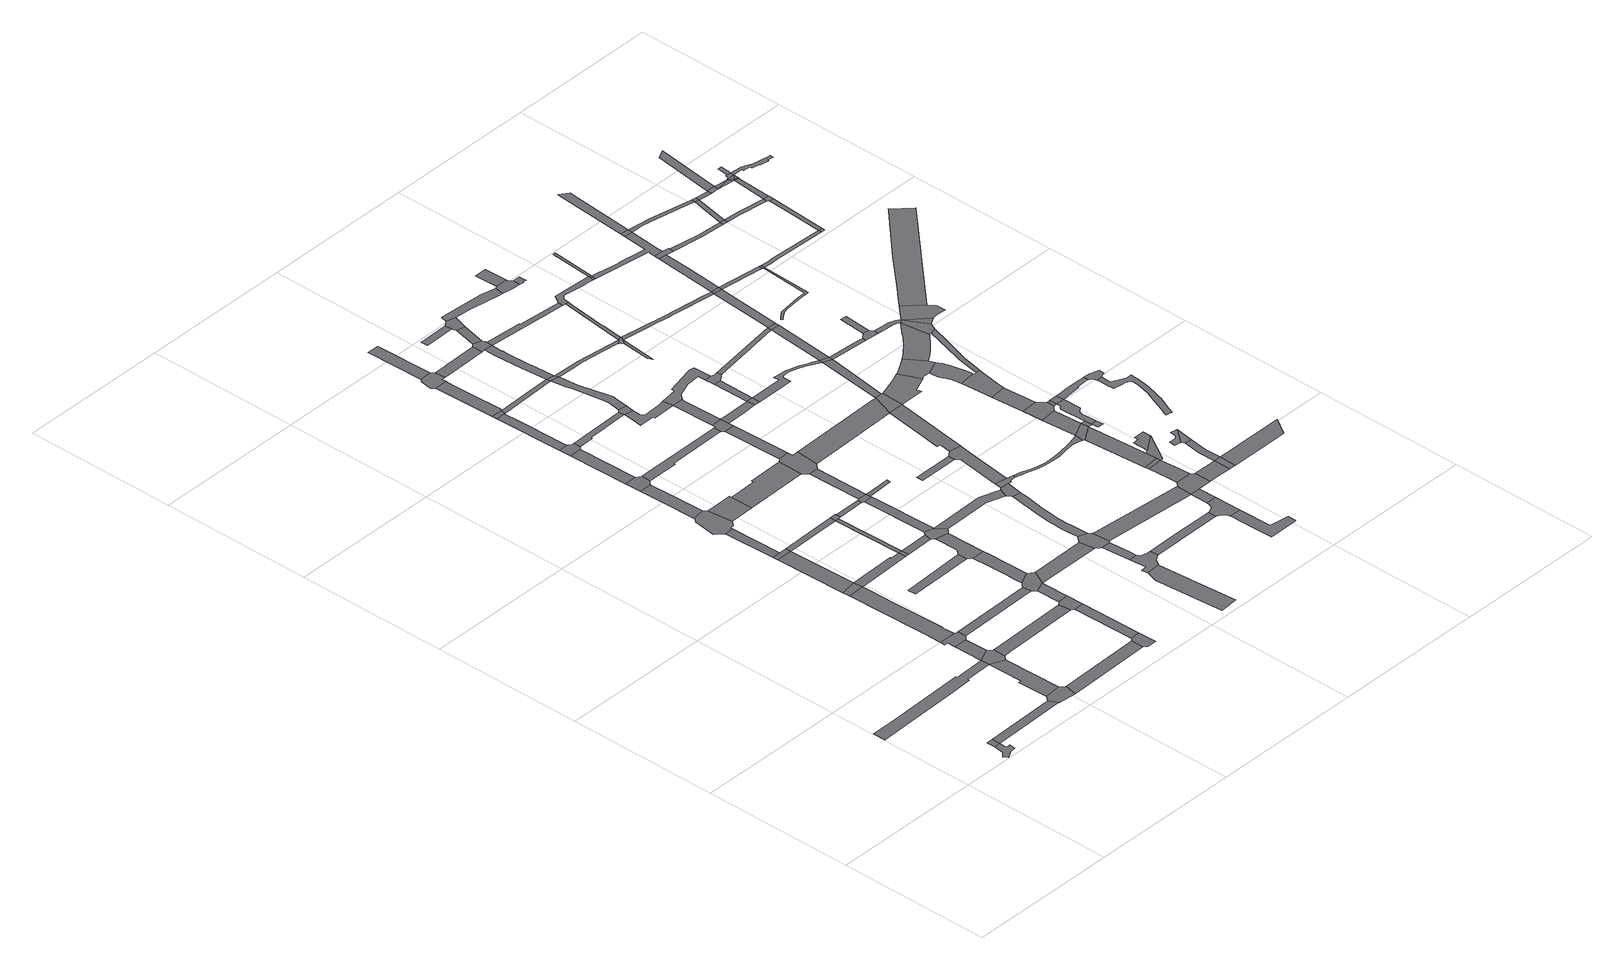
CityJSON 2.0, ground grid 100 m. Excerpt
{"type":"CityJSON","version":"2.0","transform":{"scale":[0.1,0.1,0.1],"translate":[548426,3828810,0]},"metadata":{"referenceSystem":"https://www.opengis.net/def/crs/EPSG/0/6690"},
"CityObjects":{
"road1":{"type":"Road","geometry":[{"type":"MultiSurface","lod":"1","boundaries":[[[0,1,2,3,4,5,6,7,8,9,10]]]}]},
"road2":{"type":"Road","geometry":[{"type":"MultiSurface","lod":"1","boundaries":[[[11,12,7,6]]]}]},
"road3":{"type":"Road","attributes":{"RoadStructureAttribute.sectionType":"1"},"geometry":[{"type":"MultiSurface","lod":"1","boundaries":[[[13,14,15,16,17,18,19,20,21,22,23,24,25,26,27]]]}]},
"road4":{"type":"Road","attributes":{"RoadStructureAttribute.sectionType":"1"},"geometry":[{"type":"MultiSurface","lod":"1","boundaries":[[[28,11,6,29]]]}]},
"road5":{"type":"Road","geometry":[{"type":"MultiSurface","lod":"1","boundaries":[[[30,31,28,29,32,33,34]]]}]},
"road6":{"type":"Road","attributes":{"RoadStructureAttribute.sectionType":"1"},"geometry":[{"type":"MultiSurface","lod":"1","boundaries":[[[26,35,36,31,30,37]]]}]},
"road7":{"type":"Road","geometry":[{"type":"MultiSurface","lod":"1","boundaries":[[[38,27,26,37,39,40]]]}]},
"road8":{"type":"Road","attributes":{"RoadStructureAttribute.sectionType":"1"},"geometry":[{"type":"MultiSurface","lod":"1","boundaries":[[[41,27,38,42]]]}]},
"road9":{"type":"Road","geometry":[{"type":"MultiSurface","lod":"1","boundaries":[[[43,44,45,46,47,41,42,48,49,50,51]]]}]},
"road10":{"type":"Road","attributes":{"RoadStructureAttribute.sectionType":"1"},"geometry":[{"type":"MultiSurface","lod":"1","boundaries":[[[52,53,54,55,56,57,58,59,60,61,62,45,44]]]}]},
"road11":{"type":"Road","attributes":{"RoadStructureAttribute.sectionType":"1"},"geometry":[{"type":"MultiSurface","lod":"1","boundaries":[[[63,34,33,64]]]}]},
"road12":{"type":"Road","geometry":[{"type":"MultiSurface","lod":"1","boundaries":[[[65,66,59,58]]]}]},
"road13":{"type":"Road","attributes":{"RoadStructureAttribute.sectionType":"1"},"geometry":[{"type":"MultiSurface","lod":"1","boundaries":[[[67,68,66,65]]]}]},
"road14":{"type":"Road","attributes":{"RoadStructureAttribute.sectionType":"1"},"geometry":[{"type":"MultiSurface","lod":"1","boundaries":[[[69,40,39,70,71,72]]]}]},
"road15":{"type":"Road","geometry":[{"type":"MultiSurface","lod":"1","boundaries":[[[73,74,75,68,67]]]}]},
"road16":{"type":"Road","attributes":{"RoadStructureAttribute.sectionType":"1"},"geometry":[{"type":"MultiSurface","lod":"1","boundaries":[[[76,51,50,77]]]}]},
"road17":{"type":"Road","attributes":{"RoadStructureAttribute.sectionType":"1"},"geometry":[{"type":"MultiSurface","lod":"1","boundaries":[[[78,79,75,74]]]}]},
"road18":{"type":"Road","attributes":{"RoadStructureAttribute.sectionType":"1"},"geometry":[{"type":"MultiSurface","lod":"1","boundaries":[[[80,81,65,58,82,83]]]}]},
"road19":{"type":"Road","geometry":[{"type":"MultiSurface","lod":"1","boundaries":[[[84,85,86,87,88,79,78,89,90,91,92]]]}]},
"road20":{"type":"Road","geometry":[{"type":"MultiSurface","lod":"1","boundaries":[[[93,94,63,64,95,96]]]}]},
"road21":{"type":"Road","attributes":{"RoadStructureAttribute.sectionType":"1"},"geometry":[{"type":"MultiSurface","lod":"1","boundaries":[[[97,98,99,100,101,85,84]]]}]},
"road22":{"type":"Road","attributes":{"RoadStructureAttribute.sectionType":"1"},"geometry":[{"type":"MultiSurface","lod":"1","boundaries":[[[102,103,104,105]]]}]},
"road23":{"type":"Road","attributes":{"RoadStructureAttribute.sectionType":"1"},"geometry":[{"type":"MultiSurface","lod":"1","boundaries":[[[106,107,94,93]]]}]},
"road24":{"type":"Road","attributes":{"RoadStructureAttribute.sectionType":"1"},"geometry":[{"type":"MultiSurface","lod":"1","boundaries":[[[108,73,67,109,110]]]}]},
"road25":{"type":"Road","attributes":{"function":"3","RoadStructureAttribute.sectionType":"1"},"geometry":[{"type":"MultiSurface","lod":"1","boundaries":[[[111,112,92,91,113,114]]]}]},
"road26":{"type":"Road","geometry":[{"type":"MultiSurface","lod":"1","boundaries":[[[115,116,69,72,107,106]]]}]},
"road27":{"type":"Road","geometry":[{"type":"MultiSurface","lod":"1","boundaries":[[[117,118,119,100,99,120,121,122]]]}]},
"road28":{"type":"Road","geometry":[{"type":"MultiSurface","lod":"1","boundaries":[[[83,82,123,124]]]}]},
"road29":{"type":"Road","attributes":{"RoadStructureAttribute.sectionType":"1"},"geometry":[{"type":"MultiSurface","lod":"1","boundaries":[[[125,126,127,128,116,115]]]}]},
"road30":{"type":"Road","attributes":{"RoadStructureAttribute.sectionType":"1"},"geometry":[{"type":"MultiSurface","lod":"1","boundaries":[[[129,130,131,132,119,118]]]}]},
"road31":{"type":"Road","geometry":[{"type":"MultiSurface","lod":"1","boundaries":[[[133,134,135,136,76,77,137,138,128,127,139]]]}]},
"road32":{"type":"Road","attributes":{"RoadStructureAttribute.sectionType":"1"},"geometry":[{"type":"MultiSurface","lod":"1","boundaries":[[[140,110,83,124]]]}]},
"road33":{"type":"Road","geometry":[{"type":"MultiSurface","lod":"1","boundaries":[[[141,142,143,144,145,132,131,130,146,147]]]}]},
"road34":{"type":"Road","attributes":{"RoadStructureAttribute.sectionType":"1"},"geometry":[{"type":"MultiSurface","lod":"1","boundaries":[[[148,149,150,124,123,151]]]}]},
"road35":{"type":"Road","attributes":{"RoadStructureAttribute.sectionType":"1"},"geometry":[{"type":"MultiSurface","lod":"1","boundaries":[[[152,153,154,155,156,157,158,134,133]]]}]},
"road36":{"type":"Road","geometry":[{"type":"MultiSurface","lod":"1","boundaries":[[[159,108,110,140,160,161,162]]]}]},
"road37":{"type":"Road","attributes":{"RoadStructureAttribute.sectionType":"1"},"geometry":[{"type":"MultiSurface","lod":"1","boundaries":[[[163,164,165,166,167,168,145,144,143]]]}]},
"road38":{"type":"Road","geometry":[{"type":"MultiSurface","lod":"1","boundaries":[[[169,170,102,105,155,154,171]]]}]},
"road39":{"type":"Road","geometry":[{"type":"MultiSurface","lod":"1","boundaries":[[[172,168,167,173,174]]]}]},
"road40":{"type":"Road","attributes":{"RoadStructureAttribute.sectionType":"1"},"geometry":[{"type":"MultiSurface","lod":"1","boundaries":[[[175,162,161,176,177]]]}]},
"road41":{"type":"Road","attributes":{"function":"3","RoadStructureAttribute.sectionType":"1"},"geometry":[{"type":"MultiSurface","lod":"1","boundaries":[[[178,179,180,181,114,113,182]]]}]},
"road42":{"type":"Road","geometry":[{"type":"MultiSurface","lod":"1","boundaries":[[[183,184,185,148,151,169,171,186,187,188]]]}]},
"road43":{"type":"Road","attributes":{"RoadStructureAttribute.sectionType":"1"},"geometry":[{"type":"MultiSurface","lod":"1","boundaries":[[[189,190,172,174,191,192,193,194,195]]]}]},
"road44":{"type":"Road","attributes":{"RoadStructureAttribute.sectionType":"1"},"geometry":[{"type":"MultiSurface","lod":"1","boundaries":[[[196,139,127,197,198,199]]]}]},
"road45":{"type":"Road","attributes":{"RoadStructureAttribute.sectionType":"1"},"geometry":[{"type":"MultiSurface","lod":"1","boundaries":[[[200,201,202,203,122,121,204,205,206,207,208]]]}]},
"road46":{"type":"Road","attributes":{"RoadStructureAttribute.sectionType":"1"},"geometry":[{"type":"MultiSurface","lod":"1","boundaries":[[[209,210,183,188]]]}]},
"road47":{"type":"Road","attributes":{"RoadStructureAttribute.sectionType":"1"},"geometry":[{"type":"MultiSurface","lod":"1","boundaries":[[[211,212,147,146,213,214,215,216,217]]]}]},
"road48":{"type":"Road","geometry":[{"type":"MultiSurface","lod":"1","boundaries":[[[218,219,220,221,222,189,195,223,224,225,226,227]]]}]},
"road49":{"type":"Road","geometry":[{"type":"MultiSurface","lod":"1","boundaries":[[[228,229,177,176,210,209,230,231]]]}]},
"road50":{"type":"Road","attributes":{"function":"3","RoadStructureAttribute.sectionType":"1"},"geometry":[{"type":"MultiSurface","lod":"1","boundaries":[[[232,233,234,235,236,237]]]}]},
"road51":{"type":"Road","attributes":{"RoadStructureAttribute.sectionType":"1"},"geometry":[{"type":"MultiSurface","lod":"1","boundaries":[[[238,219,218,239]]]}]},
"road52":{"type":"Road","attributes":{"RoadStructureAttribute.sectionType":"1"},"geometry":[{"type":"MultiSurface","lod":"1","boundaries":[[[240,241,242,228,231,243]]]}]},
"road53":{"type":"Road","attributes":{"RoadStructureAttribute.sectionType":"1"},"geometry":[{"type":"MultiSurface","lod":"1","boundaries":[[[244,174,173,245,246]]]}]},
"road54":{"type":"Road","geometry":[{"type":"MultiSurface","lod":"1","boundaries":[[[247,248,249,231,230]]]}]},
"road55":{"type":"Road","geometry":[{"type":"MultiSurface","lod":"1","boundaries":[[[250,251,252,253,254,255,256,257,258,259,234,233,260,261,262,263,264,265,266]]]}]},
"road56":{"type":"Road","attributes":{"RoadStructureAttribute.sectionType":"1"},"geometry":[{"type":"MultiSurface","lod":"1","boundaries":[[[267,268,269,188,187,270,271,272]]]}]},
"road57":{"type":"Road","geometry":[{"type":"MultiSurface","lod":"1","boundaries":[[[273,274,275,178,182,276,240,243,277,278]]]}]},
"road58":{"type":"Road","attributes":{"function":"3","RoadStructureAttribute.sectionType":"1"},"geometry":[{"type":"MultiSurface","lod":"1","boundaries":[[[279,257,256,280,281,282]]]}]},
"road59":{"type":"Road","geometry":[{"type":"MultiSurface","lod":"1","boundaries":[[[283,284,211,217,285,286,287]]]}]},
"road60":{"type":"Road","geometry":[{"type":"MultiSurface","lod":"1","boundaries":[[[288,289,290,196,199,291,292,279,282,293,294,295]]]}]},
"road61":{"type":"Road","attributes":{"RoadStructureAttribute.sectionType":"1"},"geometry":[{"type":"MultiSurface","lod":"1","boundaries":[[[296,297,298,299,227,226,300]]]}]},
"road62":{"type":"Road","attributes":{"RoadStructureAttribute.sectionType":"1"},"geometry":[{"type":"MultiSurface","lod":"1","boundaries":[[[301,302,275,274]]]}]},
"road63":{"type":"Road","attributes":{"RoadStructureAttribute.sectionType":"1"},"geometry":[{"type":"MultiSurface","lod":"1","boundaries":[[[285,303,304,305,306,307,308,309,310,311,312,313,314,315,316,286]]]}]},
"road64":{"type":"Road","attributes":{"RoadStructureAttribute.sectionType":"1"},"geometry":[{"type":"MultiSurface","lod":"1","boundaries":[[[246,317,318,319,320,321,283,287,322,323,324,325,326,327,328,329,330]]]}]},
"road65":{"type":"Road","geometry":[{"type":"MultiSurface","lod":"1","boundaries":[[[331,332,333,200,208,302,301,334]]]}]},
"road66":{"type":"Road","geometry":[{"type":"MultiSurface","lod":"1","boundaries":[[[244,246,330,335]]]}]},
"road67":{"type":"Road","attributes":{"function":"3","RoadStructureAttribute.sectionType":"1"},"geometry":[{"type":"MultiSurface","lod":"1","boundaries":[[[336,337,338,339,340,341,342,343,288,295,344,345,346,347,348,349,350,351,352,353,354,355]]]}]},
"road68":{"type":"Road","attributes":{"RoadStructureAttribute.sectionType":"1"},"geometry":[{"type":"MultiSurface","lod":"1","boundaries":[[[356,357,358,359,360,244,335,361,362,363,364,365,366,367]]]}]},
"road69":{"type":"Road","attributes":{"RoadStructureAttribute.sectionType":"1"},"geometry":[{"type":"MultiSurface","lod":"1","boundaries":[[[308,332,331,368,369]]]}]},
"road70":{"type":"Road","geometry":[{"type":"MultiSurface","lod":"1","boundaries":[[[370,371,372,373,374]]]}]},
"road71":{"type":"Road","geometry":[{"type":"MultiSurface","lod":"1","boundaries":[[[375,296,300,356,367,376,377,378,379]]]}]},
"road72":{"type":"Road","geometry":[{"type":"MultiSurface","lod":"1","boundaries":[[[380,381,272,271,382,383,336,355,384]]]}]},
"road73":{"type":"Road","attributes":{"RoadStructureAttribute.sectionType":"1"},"geometry":[{"type":"MultiSurface","lod":"1","boundaries":[[[385,386,387,388]]]}]},
"road74":{"type":"Road","attributes":{"RoadStructureAttribute.sectionType":"1"},"geometry":[{"type":"MultiSurface","lod":"1","boundaries":[[[389,331,334,390,391,392]]]}]},
"road75":{"type":"Road","attributes":{"RoadStructureAttribute.sectionType":"1"},"geometry":[{"type":"MultiSurface","lod":"1","boundaries":[[[393,394,375,379,395]]]}]},
"road76":{"type":"Road","attributes":{"RoadStructureAttribute.sectionType":"1"},"geometry":[{"type":"MultiSurface","lod":"1","boundaries":[[[396,266,265,397,398,399,400,401]]]}]},
"road77":{"type":"Road","geometry":[{"type":"MultiSurface","lod":"1","boundaries":[[[402,380,384,403,404,405,406,407]]]}]},
"road78":{"type":"Road","geometry":[{"type":"MultiSurface","lod":"1","boundaries":[[[408,370,374,393,395,409,410]]]}]},
"road79":{"type":"Road","geometry":[{"type":"MultiSurface","lod":"1","boundaries":[[[411,412,413,414,415,416,417,418,419,309,308,369,420,421,422,423,424,425,426,427]]]}]},
"road80":{"type":"Road","attributes":{"RoadStructureAttribute.sectionType":"1"},"geometry":[{"type":"MultiSurface","lod":"1","boundaries":[[[428,429,294,293,430,431]]]}]},
"road81":{"type":"Road","attributes":{"function":"3","RoadStructureAttribute.sectionType":"1"},"geometry":[{"type":"MultiSurface","lod":"1","boundaries":[[[432,278,277,433]]]}]},
"road82":{"type":"Road","attributes":{"RoadStructureAttribute.sectionType":"1"},"geometry":[{"type":"MultiSurface","lod":"1","boundaries":[[[434,435,335,330,436,437,438,439,440,441,442]]]}]},
"road83":{"type":"Road","geometry":[{"type":"MultiSurface","lod":"1","boundaries":[[[443,388,387,444,402,407,445,446]]]}]},
"road84":{"type":"Road","geometry":[{"type":"MultiSurface","lod":"1","boundaries":[[[389,392,447,448,449]]]}]},
"road85":{"type":"Road","attributes":{"RoadStructureAttribute.sectionType":"1"},"geometry":[{"type":"MultiSurface","lod":"1","boundaries":[[[450,451,452,389,449]]]}]},
"road86":{"type":"Road","geometry":[{"type":"MultiSurface","lod":"1","boundaries":[[[453,427,426,452,451,454,455,456]]]}]},
"road87":{"type":"Road","attributes":{"RoadStructureAttribute.sectionType":"1"},"geometry":[{"type":"MultiSurface","lod":"1","boundaries":[[[457,458,377,376,459,460]]]}]},
"road88":{"type":"Road","attributes":{"RoadStructureAttribute.sectionType":"1"},"geometry":[{"type":"MultiSurface","lod":"1","boundaries":[[[461,462,463,464,465,408,410,466,467,468,469,470]]]}]},
"road89":{"type":"Road","geometry":[{"type":"MultiSurface","lod":"1","boundaries":[[[471,472,473,474]]]}]},
"road90":{"type":"Road","attributes":{"function":"3","RoadStructureAttribute.sectionType":"1"},"geometry":[{"type":"MultiSurface","lod":"1","boundaries":[[[475,476,477,433,478,479,480,481,482,443,446]]]}]},
"road91":{"type":"Road","geometry":[{"type":"MultiSurface","lod":"1","boundaries":[[[483,484,485,486,487,488,489,490,401,400,491,492,493,494,495,496,497]]]}]},
"road92":{"type":"Road","geometry":[{"type":"MultiSurface","lod":"1","boundaries":[[[498,442,441,474,473]]]}]},
"road93":{"type":"Road","attributes":{"RoadStructureAttribute.sectionType":"1"},"geometry":[{"type":"MultiSurface","lod":"1","boundaries":[[[499,500,501,502,503,504,505,506,497,496]]]}]},
"road94":{"type":"Road","attributes":{"RoadStructureAttribute.sectionType":"1"},"geometry":[{"type":"MultiSurface","lod":"1","boundaries":[[[507,508,509,510,511,512,513,514,406,405,515,516,517,518,519,520,521,522,523,524,525]]]}]},
"road95":{"type":"Road","attributes":{"RoadStructureAttribute.sectionType":"1"},"geometry":[{"type":"MultiSurface","lod":"1","boundaries":[[[526,430,484,483]]]}]},
"road96":{"type":"Road","attributes":{"RoadStructureAttribute.sectionType":"1"},"geometry":[{"type":"MultiSurface","lod":"1","boundaries":[[[527,528,529,530,531,532,533,534,535,536,537,538,539,449,448,540,541,542,543,544,545,546,547]]]}]},
"road97":{"type":"Road","geometry":[{"type":"MultiSurface","lod":"1","boundaries":[[[432,433,477,548,549]]]}]},
"road98":{"type":"Road","attributes":{"RoadStructureAttribute.sectionType":"1"},"geometry":[{"type":"MultiSurface","lod":"1","boundaries":[[[550,551,442,498,552,553,554,555,556]]]}]},
"road99":{"type":"Road","geometry":[{"type":"MultiSurface","lod":"1","boundaries":[[[557,558,559,431,430,526,560,561]]]}]},
"road100":{"type":"Road","geometry":[{"type":"MultiSurface","lod":"1","boundaries":[[[562,563,564,565,470,469,566,567,568,569,570,571,572,573]]]}]},
"road101":{"type":"Road","attributes":{"RoadStructureAttribute.sectionType":"1"},"geometry":[{"type":"MultiSurface","lod":"1","boundaries":[[[574,575,576,577,558,557]]]}]},
"road102":{"type":"Road","attributes":{"RoadStructureAttribute.sectionType":"1"},"geometry":[{"type":"MultiSurface","lod":"1","boundaries":[[[578,456,455,579]]]}]},
"road103":{"type":"Road","attributes":{"RoadStructureAttribute.sectionType":"1"},"geometry":[{"type":"MultiSurface","lod":"1","boundaries":[[[580,581,576,575]]]}]},
"road104":{"type":"Road","attributes":{"RoadStructureAttribute.sectionType":"1"},"geometry":[{"type":"MultiSurface","lod":"1","boundaries":[[[582,583,564,563]]]}]},
"road105":{"type":"Road","attributes":{"RoadStructureAttribute.sectionType":"1"},"geometry":[{"type":"MultiSurface","lod":"1","boundaries":[[[546,432,549,584,585,586]]]}]},
"road106":{"type":"Road","attributes":{"RoadStructureAttribute.sectionType":"1"},"geometry":[{"type":"MultiSurface","lod":"1","boundaries":[[[587,573,572,588,589,590,591]]]}]},
"road107":{"type":"Road","attributes":{"RoadStructureAttribute.sectionType":"1"},"geometry":[{"type":"MultiSurface","lod":"1","boundaries":[[[592,593,594,595,596,581,580]]]}]},
"road108":{"type":"Road","attributes":{"RoadStructureAttribute.sectionType":"1"},"geometry":[{"type":"MultiSurface","lod":"1","boundaries":[[[597,598,599,600,601,548,477,602,603,604]]]}]},
"road109":{"type":"Road","attributes":{"RoadStructureAttribute.sectionType":"1"},"geometry":[{"type":"MultiSurface","lod":"1","boundaries":[[[605,561,560,606,607,608]]]}]},
"road110":{"type":"Road","attributes":{"RoadStructureAttribute.sectionType":"1"},"geometry":[{"type":"MultiSurface","lod":"1","boundaries":[[[609,460,459,550,556,610,611,612,613,614,615]]]}]},
"road111":{"type":"Road","geometry":[{"type":"MultiSurface","lod":"1","boundaries":[[[616,525,524,594,593]]]}]},
"road112":{"type":"Road","attributes":{"RoadStructureAttribute.sectionType":"1"},"geometry":[{"type":"MultiSurface","lod":"1","boundaries":[[[617,618,498,473,619,620,621,622,623,624]]]}]},
"road113":{"type":"Road","geometry":[{"type":"MultiSurface","lod":"1","boundaries":[[[547,546,586,625]]]}]},
"road114":{"type":"Road","geometry":[{"type":"MultiSurface","lod":"1","boundaries":[[[626,627,628]]]}]},
"road115":{"type":"Road","attributes":{"RoadStructureAttribute.sectionType":"1"},"geometry":[{"type":"MultiSurface","lod":"1","boundaries":[[[629,628,627,525,616]]]}]},
"road116":{"type":"Road","attributes":{"RoadStructureAttribute.sectionType":"1"},"geometry":[{"type":"MultiSurface","lod":"1","boundaries":[[[630,631,632,633,580,575]]]}]},
"road117":{"type":"Road","attributes":{"RoadStructureAttribute.sectionType":"1"},"geometry":[{"type":"MultiSurface","lod":"1","boundaries":[[[634,635,636,637,632,631]]]}]},
"road118":{"type":"Road","geometry":[{"type":"MultiSurface","lod":"1","boundaries":[[[608,607,638,639]]]}]},
"road119":{"type":"Road","attributes":{"RoadStructureAttribute.sectionType":"1"},"geometry":[{"type":"MultiSurface","lod":"1","boundaries":[[[640,616,593,641]]]}]},
"road120":{"type":"Road","attributes":{"RoadStructureAttribute.sectionType":"1"},"geometry":[{"type":"MultiSurface","lod":"1","boundaries":[[[579,642,547,625,643]]]}]},
"road121":{"type":"Road","geometry":[{"type":"MultiSurface","lod":"1","boundaries":[[[644,645,646,626,628,629,647,648,649,650]]]}]},
"road122":{"type":"Road","geometry":[{"type":"MultiSurface","lod":"1","boundaries":[[[651,652,653,641]]]}]},
"road123":{"type":"Road","attributes":{"RoadStructureAttribute.sectionType":"1"},"geometry":[{"type":"MultiSurface","lod":"1","boundaries":[[[654,655,626,646]]]}]},
"road124":{"type":"Road","geometry":[{"type":"MultiSurface","lod":"1","boundaries":[[[656,657,608,639,658,659]]]}]},
"road125":{"type":"Road","geometry":[{"type":"MultiSurface","lod":"1","boundaries":[[[615,614,660,661]]]}]},
"road126":{"type":"Road","attributes":{"RoadStructureAttribute.sectionType":"1"},"geometry":[{"type":"MultiSurface","lod":"1","boundaries":[[[662,625,586,663,664]]]}]},
"road127":{"type":"Road","geometry":[{"type":"MultiSurface","lod":"1","boundaries":[[[665,666,667,668,597,604,669,670,671,672,673,674,675,676,677]]]}]},
"road128":{"type":"Road","attributes":{"RoadStructureAttribute.sectionType":"1"},"geometry":[{"type":"MultiSurface","lod":"1","boundaries":[[[678,679,680,681,640,641,653,682,683,684,685,686]]]}]},
"road129":{"type":"Road","geometry":[{"type":"MultiSurface","lod":"1","boundaries":[[[687,578,579,643,688]]]}]},
"road130":{"type":"Road","attributes":{"RoadStructureAttribute.sectionType":"1"},"geometry":[{"type":"MultiSurface","lod":"1","boundaries":[[[689,650,649,678]]]}]},
"road131":{"type":"Road","geometry":[{"type":"MultiSurface","lod":"1","boundaries":[[[690,691,692,655,654,693,694,695]]]}]},
"road132":{"type":"Road","geometry":[{"type":"MultiSurface","lod":"1","boundaries":[[[696,697,698,699,700,701,702]]]}]},
"road133":{"type":"Road","geometry":[{"type":"MultiSurface","lod":"1","boundaries":[[[702,701,656,659]]]}]},
"road134":{"type":"Road","attributes":{"RoadStructureAttribute.sectionType":"1"},"geometry":[{"type":"MultiSurface","lod":"1","boundaries":[[[703,704,705,706,707,708,676,675,709,710,692,691]]]}]},
"road135":{"type":"Road","attributes":{"RoadStructureAttribute.sectionType":"1"},"geometry":[{"type":"MultiSurface","lod":"1","boundaries":[[[711,712,615,661]]]}]},
"road136":{"type":"Road","geometry":[{"type":"MultiSurface","lod":"1","boundaries":[[[713,689,678,686]]]}]},
"road137":{"type":"Road","attributes":{"RoadStructureAttribute.sectionType":"1"},"geometry":[{"type":"MultiSurface","lod":"1","boundaries":[[[623,687,688,714]]]}]},
"road138":{"type":"Road","geometry":[{"type":"MultiSurface","lod":"1","boundaries":[[[715,664,663,716,717,718]]]}]},
"road139":{"type":"Road","attributes":{"RoadStructureAttribute.sectionType":"1"},"geometry":[{"type":"MultiSurface","lod":"1","boundaries":[[[719,639,638,720,721,722]]]}]},
"road140":{"type":"Road","geometry":[{"type":"MultiSurface","lod":"1","boundaries":[[[624,623,714,723]]]}]},
"road141":{"type":"Road","attributes":{"RoadStructureAttribute.sectionType":"1"},"geometry":[{"type":"MultiSurface","lod":"1","boundaries":[[[724,725,726,727,728,729,730,731,665,677,732,733,734,735,736,737,738,739,740,741,742]]]}]},
"road142":{"type":"Road","attributes":{"RoadStructureAttribute.sectionType":"1"},"geometry":[{"type":"MultiSurface","lod":"1","boundaries":[[[743,744,745,713,686,746,747,748,749,750,751]]]}]},
"road143":{"type":"Road","geometry":[{"type":"MultiSurface","lod":"1","boundaries":[[[752,753,715,718]]]}]},
"road144":{"type":"Road","attributes":{"RoadStructureAttribute.sectionType":"1"},"geometry":[{"type":"MultiSurface","lod":"1","boundaries":[[[754,755,756,757,758,759,661,660,760,761,762,763,764,765]]]}]},
"road145":{"type":"Road","attributes":{"RoadStructureAttribute.sectionType":"1"},"geometry":[{"type":"MultiSurface","lod":"1","boundaries":[[[766,767,768,769,770,771,772,773,774,775,776,777,778,779,780,695,694]]]}]},
"road146":{"type":"Road","attributes":{"RoadStructureAttribute.sectionType":"1"},"geometry":[{"type":"MultiSurface","lod":"1","boundaries":[[[781,624,723,782,783]]]}]},
"road147":{"type":"Road","attributes":{"RoadStructureAttribute.sectionType":"1"},"geometry":[{"type":"MultiSurface","lod":"1","boundaries":[[[784,785,786,787,788,789,717,716,790,791,792,724,793]]]}]},
"road148":{"type":"Road","attributes":{"RoadStructureAttribute.sectionType":"1"},"geometry":[{"type":"MultiSurface","lod":"1","boundaries":[[[794,795,796,797,798,799,800,801,802,803,804,805,806,807,808,809]]]}]},
"road149":{"type":"Road","attributes":{"RoadStructureAttribute.sectionType":"1"},"geometry":[{"type":"MultiSurface","lod":"1","boundaries":[[[810,811,812,813,814,815,816,817,818,819,820,821,822,823,824,825,826,827,828,829,830,831,832,833,834,835,836,837,838,839,840,841,842,843,844,845]]]}]},
"road150":{"type":"Road","attributes":{"RoadStructureAttribute.sectionType":"1"},"geometry":[{"type":"MultiSurface","lod":"1","boundaries":[[[723,714,846,847]]]}]},
"road151":{"type":"Road","geometry":[{"type":"MultiSurface","lod":"1","boundaries":[[[848,849,751,750,850,851,852,853,854,845,844,855,856,857]]]}]},
"road152":{"type":"Road","geometry":[{"type":"MultiSurface","lod":"1","boundaries":[[[793,724,742,777,776,858]]]}]},
"road153":{"type":"Road","geometry":[{"type":"MultiSurface","lod":"1","boundaries":[[[762,859,781,783,860,861,862,763]]]}]},
"road154":{"type":"Road","geometry":[{"type":"MultiSurface","lod":"1","boundaries":[[[793,858,863]]]}]},
"road155":{"type":"Road","geometry":[{"type":"MultiSurface","lod":"1","boundaries":[[[864,754,765,865]]]}]},
"road156":{"type":"Road","geometry":[{"type":"MultiSurface","lod":"1","boundaries":[[[866,793,863,867,868,869,870,871,872]]]}]},
"road157":{"type":"Road","geometry":[{"type":"MultiSurface","lod":"1","boundaries":[[[847,846,809,808,873]]]}]},
"road158":{"type":"Road","attributes":{"RoadStructureAttribute.sectionType":"1"},"geometry":[{"type":"MultiSurface","lod":"1","boundaries":[[[874,875,864,865,876,877]]]}]},
"road159":{"type":"Road","attributes":{"RoadStructureAttribute.sectionType":"1"},"geometry":[{"type":"MultiSurface","lod":"1","boundaries":[[[878,861,860,879,880,881]]]}]},
"road160":{"type":"Road","attributes":{"RoadStructureAttribute.sectionType":"1"},"geometry":[{"type":"MultiSurface","lod":"1","boundaries":[[[882,883,865,765,884,885,886,887,888,889]]]}]},
"road161":{"type":"Road","attributes":{"RoadStructureAttribute.sectionType":"1"},"geometry":[{"type":"MultiSurface","lod":"1","boundaries":[[[890,891,873,808,892,893,894,895,896]]]}]},
"road162":{"type":"Road","geometry":[{"type":"MultiSurface","lod":"1","boundaries":[[[881,880,897,898]]]}]},
"road163":{"type":"Road","attributes":{"RoadStructureAttribute.sectionType":"1"},"geometry":[{"type":"MultiSurface","lod":"1","boundaries":[[[888,881,898,899]]]}]},
"road164":{"type":"Road","geometry":[{"type":"MultiSurface","lod":"1","boundaries":[[[889,888,899,900]]]}]},
"road165":{"type":"Road","attributes":{"RoadStructureAttribute.sectionType":"1"},"geometry":[{"type":"MultiSurface","lod":"1","boundaries":[[[901,902,903,904,905,866,872,906]]]}]},
"road166":{"type":"Road","attributes":{"RoadStructureAttribute.sectionType":"1"},"geometry":[{"type":"MultiSurface","lod":"1","boundaries":[[[907,908,898,897,909,910,911]]]}]},
"road167":{"type":"Road","geometry":[{"type":"MultiSurface","lod":"1","boundaries":[[[896,895,912,913]]]}]},
"road168":{"type":"Road","attributes":{"RoadStructureAttribute.sectionType":"1"},"geometry":[{"type":"MultiSurface","lod":"1","boundaries":[[[900,899,914,915,916]]]}]},
"road169":{"type":"Road","attributes":{"RoadStructureAttribute.sectionType":"1"},"geometry":[{"type":"MultiSurface","lod":"1","boundaries":[[[917,918,896,913,919]]]}]},
"road170":{"type":"Road","geometry":[{"type":"MultiSurface","lod":"1","boundaries":[[[920,916,915,921,922,923,924]]]}]},
"road171":{"type":"Road","geometry":[{"type":"MultiSurface","lod":"1","boundaries":[[[911,910,917,919,925,926,927]]]}]},
"road172":{"type":"Road","attributes":{"RoadStructureAttribute.sectionType":"1"},"geometry":[{"type":"MultiSurface","lod":"1","boundaries":[[[928,924,923,929,930]]]}]},
"road173":{"type":"Road","attributes":{"RoadStructureAttribute.sectionType":"1"},"geometry":[{"type":"MultiSurface","lod":"1","boundaries":[[[930,929,931,932,933]]]}]},
"road174":{"type":"Road","attributes":{"RoadStructureAttribute.sectionType":"1"},"geometry":[{"type":"MultiSurface","lod":"1","boundaries":[[[934,935,920,924]]]}]},
"road175":{"type":"Road","attributes":{"RoadStructureAttribute.sectionType":"1"},"geometry":[{"type":"MultiSurface","lod":"1","boundaries":[[[933,911,927,936]]]}]},
"road176":{"type":"Road","attributes":{"RoadStructureAttribute.sectionType":"1"},"geometry":[{"type":"MultiSurface","lod":"1","boundaries":[[[930,933,937]]]}]},
"road177":{"type":"Road","attributes":{"RoadStructureAttribute.sectionType":"1"},"geometry":[{"type":"MultiSurface","lod":"1","boundaries":[[[938,930,937]]]}]},
"road178":{"type":"Road","attributes":{"RoadStructureAttribute.sectionType":"1"},"geometry":[{"type":"MultiSurface","lod":"1","boundaries":[[[937,933,936,939,940]]]}]},
"road179":{"type":"Road","geometry":[{"type":"MultiSurface","lod":"1","boundaries":[[[941,942,943,944,930,938,945,946,947]]]}]},
"road180":{"type":"Road","geometry":[{"type":"MultiSurface","lod":"1","boundaries":[[[938,937,940]]]}]},
"road181":{"type":"Road","geometry":[{"type":"MultiSurface","lod":"1","boundaries":[[[948,949,950,947,946]]]}]},
"road182":{"type":"Road","attributes":{"RoadStructureAttribute.sectionType":"1"},"geometry":[{"type":"MultiSurface","lod":"1","boundaries":[[[951,952,953,954,955,956,957,958,945,938,959,960,961,962,963,964,965,966,967,968,969]]]}]}
},
"vertices":[
[355,15,0],[394,38,0],[429,41,0],[434,81,0],[409,78,0],[404,93,0],[408,131,0],[368,130,0],[357,65,0],[324,35,0],[344,8,0],
[406,188,0],[366,187,0],
[830,719,0],[805,718,0],[703,714,0],[703,723,0],[190,708,0],[9,703,0],[12,622,0],[16,622,0],[191,627,0],[191,628,0],[587,641,0],[729,647,0],[730,659,0],[912,664,0],[910,721,0],
[876,201,0],[906,145,0],
[1013,243,0],[903,231,0],[909,142,0],[1026,133,0],[1043,215,0],
[918,434,0],[899,433,0],[1004,624,0],
[1001,764,0],[1030,654,0],[1029,736,0],
[909,913,0],[998,914,0],
[1008,993,0],[1002,1000,0],[886,998,0],[887,968,0],[908,967,0],[1014,929,0],[1020,935,0],[1024,939,0],[1023,994,0],
[997,1007,0],[995,1084,0],[999,1084,0],[988,1414,0],[987,1472,0],[987,1483,0],[982,1661,0],[874,1659,0],[886,1167,0],[889,1083,0],[885,1083,0],
[1596,229,0],[1599,149,0],
[979,1723,0],[873,1704,0],
[965,2175,0],[859,2172,0],
[1580,752,0],[1105,659,0],[1125,659,0],[1590,672,0],
[964,2212,0],[916,2211,0],[858,2209,0],
[1566,1005,0],[1574,948,0],
[908,2551,0],[848,2550,0],
[1287,1723,0],[1287,1733,0],[1352,1674,0],[1350,1724,0],
[921,2783,0],[840,2774,0],[840,2767,0],[820,2746,0],[798,2596,0],[907,2566,0],[929,2567,0],[958,2600,0],[942,2766,0],
[1681,252,0],[1617,247,0],[1620,127,0],[1684,129,0],
[915,2995,0],[914,3014,0],[909,3162,0],[830,3159,0],[834,2993,0],
[1559,1473,0],[1128,1455,0],[1129,1401,0],[1560,1413,0],
[1673,659,0],[1609,658,0],
[1339,2222,0],[1284,2182,0],[1340,2182,0],
[1119,2769,0],[1077,2768,0],[1123,2604,0],[1119,2751,0],
[1671,772,0],[1602,770,0],
[924,3256,0],[907,3270,0],[827,3268,0],[923,3176,0],[932,3187,0],[937,3247,0],
[1377,1675,0],[1375,1725,0],
[1668,934,0],[1669,948,0],[1670,953,0],[1599,923,0],
[906,3271,0],[895,3666,0],[860,3666,0],[816,3664,0],
[1679,1077,0],[1596,1036,0],[1592,1032,0],[1580,1020,0],[1582,940,0],[1594,928,0],[1716,1049,0],
[1365,2183,0],
[895,3728,0],[878,3747,0],[876,3747,0],[864,3746,0],[814,3745,0],[916,3683,0],[915,3729,0],
[1571,1729,0],[1382,1725,0],[1376,1725,0],[1561,1682,0],
[1678,1091,0],[1673,1352,0],[1672,1390,0],[1586,1388,0],[1590,1271,0],[1594,1150,0],[1595,1090,0],
[1384,2223,0],[1367,2185,0],[1385,2185,0],[1384,2218,0],
[874,3825,0],[873,3865,0],[867,4058,0],[867,4100,0],[864,4196,0],[802,4195,0],
[1581,1661,0],[1585,1504,0],[1667,1646,0],
[801,4230,0],[870,4197,0],[874,4227,0],
[1489,2219,0],[1564,2190,0],[1564,2220,0],
[1540,2777,0],[1307,2771,0],[1308,2757,0],[1150,2753,0],[1537,2613,0],
[1589,1754,0],[1581,1743,0],[1579,1741,0],[1682,1660,0],[1695,1673,0],[1649,1734,0],
[791,4633,0],[791,4581,0],[877,4233,0],[884,4243,0],[878,4453,0],[872,4582,0],[872,4634,0],
[2086,1057,0],[1674,953,0],[1907,953,0],[2102,955,0],
[1535,3254,0],[1289,3251,0],[1027,3248,0],[947,3247,0],[948,3187,0],[1073,3188,0],[1141,3187,0],[1143,3200,0],[1536,3206,0],
[1638,2183,0],[1578,2181,0],
[1291,3739,0],[1017,3731,0],[1018,3686,0],[1018,3696,0],[1132,3698,0],[1142,3699,0],[1300,3703,0],
[874,4754,0],[796,4750,0],[780,4730,0],[770,4655,0],[772,4653,0],[872,4656,0],[872,4664,0],[878,4664,0],[897,4664,0],[895,4733,0],
[1576,2222,0],[1576,2220,0],[1638,2194,0],[1636,2222,0],
[2239,336,0],[2219,592,0],[2126,585,0],[2103,507,0],[2142,50,0],[2264,61,0],
[789,5132,0],[865,5132,0],
[1569,2578,0],[1573,2438,0],[1573,2410,0],[1630,2578,0],
[1257,4240,0],[1259,4211,0],[1260,4213,0],
[1811,2202,0],[1811,2214,0],[1811,2226,0],
[2257,711,0],[2245,715,0],[2240,716,0],[2225,721,0],[2212,729,0],[2211,733,0],[2207,743,0],[2151,739,0],[2161,631,0],[2123,628,0],[2226,599,0],[2236,616,0],[2248,634,0],[2257,640,0],[2265,647,0],[2288,657,0],[2282,709,0],
[2026,1743,0],[1666,1734,0],[1654,1734,0],[2014,1682,0],[2138,1645,0],[2159,1702,0],
[1634,2761,0],[1633,2798,0],[1563,2796,0],[1569,2579,0],[1666,2613,0],[1676,2763,0],
[2135,929,0],[2204,791,0],[2194,919,0],[2193,927,0],
[1310,3753,0],[1297,3743,0],[1303,3703,0],[1360,3696,0],[1366,3745,0],
[2122,1101,0],[2110,1086,0],[2094,1066,0],[2113,946,0],[2125,937,0],[2205,943,0],[2195,1057,0],[2178,1075,0],
[1209,4741,0],[992,4736,0],[988,4736,0],[986,4736,0],[1210,4672,0],
[1622,3187,0],[1552,3185,0],
[1290,3600,0],[1284,3569,0],[1321,3569,0],[1385,3570,0],[1387,3556,0],[1542,3560,0],[1530,3627,0],[1501,3622,0],[1381,3617,0],[1372,3620,0],[1362,3626,0],[1355,3634,0],[1353,3642,0],[1354,3648,0],
[1261,4211,0],[1278,4113,0],[1287,4069,0],[1322,3876,0],[1322,3837,0],[1379,3846,0],[1380,3855,0],[1380,3864,0],[1379,3872,0],[1377,3881,0],[1375,3892,0],[1331,4078,0],[1320,4196,0],[1319,4203,0],
[1619,3279,0],[1549,3277,0],[1550,3254,0],[1621,3222,0],
[1310,4229,0],
[2159,1612,0],[2127,1390,0],[2123,1355,0],[2120,1318,0],[2117,1282,0],[2116,1249,0],[2116,1211,0],[2117,1162,0],[2177,1096,0],[2174,1183,0],[2173,1237,0],[2173,1263,0],[2173,1287,0],[2177,1335,0],[2181,1369,0],[2185,1409,0],[2193,1461,0],[2207,1549,0],[2212,1583,0],[2213,1602,0],
[1231,4672,0],[1234,4585,0],[1241,4412,0],[1257,4246,0],[1256,4245,0],[1299,4362,0],[1297,4411,0],[1290,4569,0],[1290,4586,0],[1291,4594,0],[1288,4594,0],[1292,4671,0],
[1612,3547,0],[1617,3561,0],
[1254,4983,0],[1054,4979,0],[1055,4957,0],[1055,4934,0],[1255,4938,0],
[1232,4761,0],[1292,4673,0],[1292,4710,0],[1292,4723,0],[1283,4741,0],
[2175,1713,0],[2169,1709,0],[2146,1633,0],[2147,1632,0],[2232,1712,0],
[1938,2121,0],[1938,2076,0],[2202,2077,0],[2201,2122,0],
[1841,3284,0],[1718,3225,0],[1737,3225,0],[1844,3230,0],
[1265,4909,0],[1264,4906,0],[1320,4896,0],
[2485,714,0],[2315,657,0],[2620,660,0],[2742,661,0],[2765,659,0],[2769,714,0],
[2181,1761,0],[2254,1708,0],[2255,1717,0],[2297,1722,0],[2309,1739,0],[2260,1749,0],
[1287,5007,0],[1326,4921,0],[1350,4994,0],
[1880,3592,0],[1875,3707,0],[1870,3711,0],[1862,3713,0],[1852,3713,0],[1822,3708,0],[1646,3666,0],[1648,3646,0],[1608,3640,0],[1626,3575,0],[1635,3587,0],[1645,3595,0],[1653,3600,0],[1741,3633,0],[1834,3641,0],[1835,3589,0],[1880,3590,0],
[2456,1034,0],[2216,1053,0],[2828,897,0],[2832,1005,0],
[2334,2782,0],[2282,2630,0],
[1496,4224,0],[1315,4229,0],[1443,4200,0],[1493,4199,0],[1508,4198,0],[1526,4196,0],[1557,4193,0],[1765,4169,0],[1793,4190,0],
[2238,2148,0],[2224,2053,0],[2304,2055,0],[2316,2137,0],
[1858,3230,0],[1883,3230,0],[1882,3284,0],
[1884,3520,0],[1883,3522,0],[1837,3521,0],
[1904,3582,0],[1916,3544,0],[1932,3555,0],[1927,3586,0],
[1541,4687,0],[1541,4695,0],[1825,4631,0],[1828,4662,0],
[1597,5034,0],[1584,5035,0],[1338,5049,0],[1300,5051,0],[1299,5051,0],[1479,4985,0],[1481,4983,0],[1657,4954,0],[1688,4950,0],[1696,5009,0],
[1770,3956,0],[1785,3926,0],[1812,4171,0],[1788,4141,0],
[2328,2221,0],[2387,2624,0],[2388,2633,0],[2244,2361,0],[2226,2236,0],[2225,2229,0],[2246,2227,0],[2249,2226,0],
[2897,780,0],[2829,780,0],[2824,760,0],[2819,745,0],[2813,738,0],[2807,732,0],[2794,724,0],[2787,719,0],[2783,652,0],[2797,643,0],[2803,639,0],[2812,628,0],[2815,625,0],[2823,605,0],[2899,605,0],
[1819,4196,0],
[2823,602,0],[2825,435,0],[2827,304,0],[3015,305,0],[3030,309,0],[3031,364,0],[2911,382,0],[2902,396,0],
[2782,1724,0],[2722,1708,0],[2640,1693,0],[2565,1687,0],[2510,1689,0],[2455,1696,0],[2417,1705,0],[2360,1727,0],[2332,1714,0],[2377,1702,0],[2422,1685,0],[2475,1676,0],[2525,1671,0],[2608,1670,0],[2670,1683,0],[2730,1688,0],[2767,1684,0],[2800,1674,0],[2809,1732,0],
[2896,899,0],
[2352,3261,0],[2321,3273,0],[2282,3289,0],[2257,3300,0],[2233,3307,0],[2215,3312,0],[2195,3317,0],[2183,3319,0],[2166,3320,0],[2105,3325,0],[2104,3326,0],[2104,3320,0],[2105,3287,0],[2138,3231,0],[2137,3284,0],[2154,3297,0],[2195,3296,0],[2244,3283,0],[2291,3267,0],[2388,3219,0],[2390,3245,0],
[2393,2782,0],[2383,2783,0],
[1847,4629,0],[1843,4591,0],[1836,4338,0],[1831,4341,0],[1839,4407,0],[1863,4592,0],[1868,4627,0],
[2965,1030,0],[2860,1028,0],[2837,1005,0],[2987,899,0],[2987,1011,0],
[1797,5005,0],[1796,5022,0],[1715,5019,0],[1708,5015,0],[1721,4945,0],[1723,4945,0],[1748,4942,0],[1766,4939,0],[1768,4939,0],[1798,4937,0],[1813,4936,0],[1813,4984,0],
[2961,1103,0],[2952,1233,0],[2847,1225,0],[2857,1102,0],
[2422,3657,0],[2423,3630,0],
[2950,1262,0],[2845,1254,0],
[1791,5172,0],[1711,5170,0],
[2409,2963,0],[2412,2975,0],[2444,3198,0],
[1864,4986,0],[1844,4934,0],[1846,4942,0],[1866,4940,0],[1866,4936,0],
[2944,1341,0],[2916,1733,0],[2814,1667,0],[2815,1654,0],[2821,1579,0],
[2581,2845,0],[2580,2845,0],[2534,2826,0],[2486,2809,0],[2399,2784,0],[2550,2636,0],[2539,2665,0],[2638,2706,0],
[2991,1011,0],[3060,899,0],[3144,899,0],[3145,1011,0],
[1862,4719,0],[1873,4668,0],[1897,4689,0],[2034,4671,0],[2079,4671,0],[2114,4666,0],[2120,4706,0],
[2913,1784,0],
[2406,4116,0],[2118,4151,0],[1959,4152,0],[2058,4138,0],[2140,4125,0],[2162,4123,0],[2462,4085,0],[2465,4109,0],
[2446,3223,0],
[2783,2095,0],[2792,1964,0],[2793,1964,0],
[2900,1972,0],
[2967,1233,0],[3082,1424,0],[2971,1346,0],[2946,1341,0],
[3082,1482,0],[3012,1481,0],[3012,1454,0],[2970,1451,0],
[3189,898,0],[3190,1011,0],
[2944,1788,0],[2947,1738,0],
[2423,3628,0],[2480,3625,0],
[2932,2057,0],[2918,2073,0],[2890,2102,0],[2923,1996,0],[2934,2007,0],[2935,2007,0],[2934,2055,0],
[2952,1693,0],[2990,1693,0],[2987,1741,0],
[2874,2322,0],[2767,2311,0],
[3161,1241,0],[3143,1121,0],[3188,1118,0],[3205,1234,0],
[2130,4664,0],[2134,4696,0],
[2662,3207,0],[2696,3178,0],[2699,3205,0],
[2703,2917,0],[2674,2898,0],[2648,2881,0],[2593,2850,0],[2644,2712,0],[2647,2715,0],[2654,2718,0],[2660,2719,0],[2671,2720,0],[2682,2719,0],[2704,2717,0],[2801,2760,0],[2784,2797,0],
[2959,2008,0],[2959,1978,0],[2942,1968,0],[2937,1955,0],[2984,1790,0],[2981,1838,0],[2988,1863,0],[3015,1886,0],[3014,2006,0],
[2426,3657,0],[2483,3653,0],
[2957,2056,0],
[2872,2526,0],[2861,2534,0],[2753,2522,0],[2883,2378,0],[2906,2527,0],[2879,2531,0],
[3179,1364,0],[3173,1322,0],[3151,1307,0],[3111,1312,0],[3105,1267,0],[3145,1262,0],[3224,1357,0],
[2856,2572,0],[2851,2598,0],[2845,2628,0],[2831,2681,0],[2817,2724,0],[2807,2746,0],[2710,2659,0],[2741,2589,0],
[2160,4986,0],[2145,4987,0],
[3012,2059,0],
[2520,4082,0],
[2734,3232,0],[2788,3171,0],[2791,3204,0],[2774,3229,0],
[3251,1011,0],[3318,897,0],[3588,899,0],[3660,1013,0],
[2522,4106,0],
[2945,3146,0],[2941,3142,0],[2917,3117,0],[2889,3087,0],[2851,3044,0],[2798,2990,0],[2751,2952,0],[2740,2944,0],[2796,2805,0],[2829,2828,0],[2831,2830,0],[2863,2855,0],[2870,2860,0],[2879,2869,0],[2887,2876,0],[2915,2902,0],[2956,2941,0],[2960,2945,0],[2972,2958,0],
[3143,2062,0],[3091,2062,0],[3061,2060,0],[3043,2009,0],[3145,2018,0],[3151,2025,0],[3154,2028,0],[3239,2031,0],[3239,2061,0],
[2789,3408,0],[2749,3411,0],
[2528,4807,0],[2514,4643,0],[2330,4668,0],[2326,4664,0],[2202,4682,0],[2198,4687,0],[2511,4609,0],[2506,4598,0],[2504,4564,0],[2562,4560,0],[2564,4599,0],[2585,4802,0],
[2908,2538,0],[2917,2577,0],[2920,2589,0],[2923,2607,0],[2938,2670,0],[2951,2721,0],[2970,2778,0],[2995,2860,0],[3020,2943,0],[3024,2955,0],[3028,2969,0],[2985,2954,0],[2918,2713,0],[2909,2681,0],[2890,2585,0],
[2501,4529,0],[2544,4366,0],[2556,4524,0],
[2963,3169,0],[2958,3173,0],[2943,3182,0],[2928,3188,0],[2916,3193,0],[2904,3195,0],[2902,3162,0],[2927,3158,0],[2943,3149,0],[2968,3164,0],
[2800,3729,0],[2795,3721,0],[2740,3721,0],[2587,3699,0],[2575,3694,0],[2530,3658,0],[2533,3652,0],[2536,3646,0],[2537,3647,0],[2590,3687,0],[2625,3694,0],[2752,3708,0],[2805,3709,0],[2815,3711,0],[2829,4047,0],[2822,4041,0],
[3272,1961,0],[3272,1927,0],[3273,1902,0],[3273,1898,0],[3273,1869,0],[3333,1862,0],[3353,1860,0],[3378,1850,0],[3391,1832,0],[3391,1797,0],[3369,1710,0],[3345,1648,0],[3340,1634,0],[3318,1578,0],[3308,1554,0],[3294,1518,0],[3284,1494,0],[3304,1489,0],[3324,1484,0],[3337,1518,0],[3349,1550,0],[3361,1578,0],[3378,1615,0],[3388,1648,0],[3395,1673,0],[3412,1735,0],[3424,1790,0],[3427,1832,0],[3428,1857,0],[3430,1883,0],[3395,1885,0],[3307,1927,0],[3309,1980,0],[3309,1982,0],[3309,1989,0],[3269,1984,0],
[2814,4049,0],[2817,4073,0],
[3286,2061,0],[3257,2061,0],[3253,2022,0],[3255,2021,0],[3259,2019,0],[3267,2006,0],[3268,1995,0],[3324,2002,0],[3344,2002,0],[3344,2042,0],
[3049,3016,0],
[2503,4547,0],[2604,4518,0],[2608,4545,0],[2607,4552,0],
[3097,3043,0],
[2531,4837,0],[2587,4832,0],
[3056,3255,0],[3133,3049,0],[3136,3049,0],[3199,3046,0],[3197,3102,0],[3193,3109,0],[3165,3151,0],
[2832,4071,0],
[2575,5338,0],[2574,5336,0],[2629,5296,0],[2630,5299,0],
[2812,4517,0],[2810,4490,0],[2973,4479,0],[2975,4505,0],
[2742,4816,0],[2665,4825,0],[2663,4801,0],[2730,4793,0],[2842,4772,0],[3021,4736,0],[3026,4735,0],[3026,4761,0],
[2916,4069,0],[2878,4066,0],[2884,4041,0],[2906,4043,0],[2922,4044,0],[3282,4032,0],[3283,4056,0],
[3006,4477,0],[3007,4503,0],
[3055,4731,0],
[3057,4758,0],
[3684,3903,0],[3681,3898,0],[3669,3886,0],[3376,3591,0],[3196,3402,0],[3793,3797,0],
[3128,4493,0],[3093,4497,0],[3092,4471,0],[3289,4447,0],[3299,4473,0],
[3306,4031,0],[3310,4053,0],
[3097,4726,0],[3145,4720,0],[3146,4748,0],
[3306,4435,0],[3295,4252,0],[3334,4433,0],
[3147,4754,0],[3155,4719,0],[3173,4720,0],[3199,4723,0],[3202,4751,0],
[3335,4445,0],[3337,4473,0],[3335,4473,0],
[3204,4751,0],[3201,4723,0],[3294,4740,0],
[3310,4710,0],[3315,4709,0],[3320,4708,0],
[3258,5182,0],[3199,5156,0],
[3348,4704,0],
[3329,4718,0],
[3353,4746,0],
[3348,4705,0],[3350,4705,0],
[3321,4772,0],[3318,4772,0],[3317,4756,0],[3310,4751,0],[3357,4769,0],[3355,4769,0],[3330,4771,0],
[3361,4844,0],[3350,4845,0],[3338,4846,0],
[3618,4716,0],[3484,4736,0],[3485,4741,0],[3475,4746,0],[3456,4756,0],[3448,4759,0],[3436,4762,0],[3423,4763,0],[3420,4745,0],[3421,4733,0],[3469,4730,0],[3469,4714,0],[3521,4704,0],[3521,4700,0],[3579,4691,0],[3581,4699,0],[3616,4693,0],[3617,4692,0],[3621,4716,0]
]}
